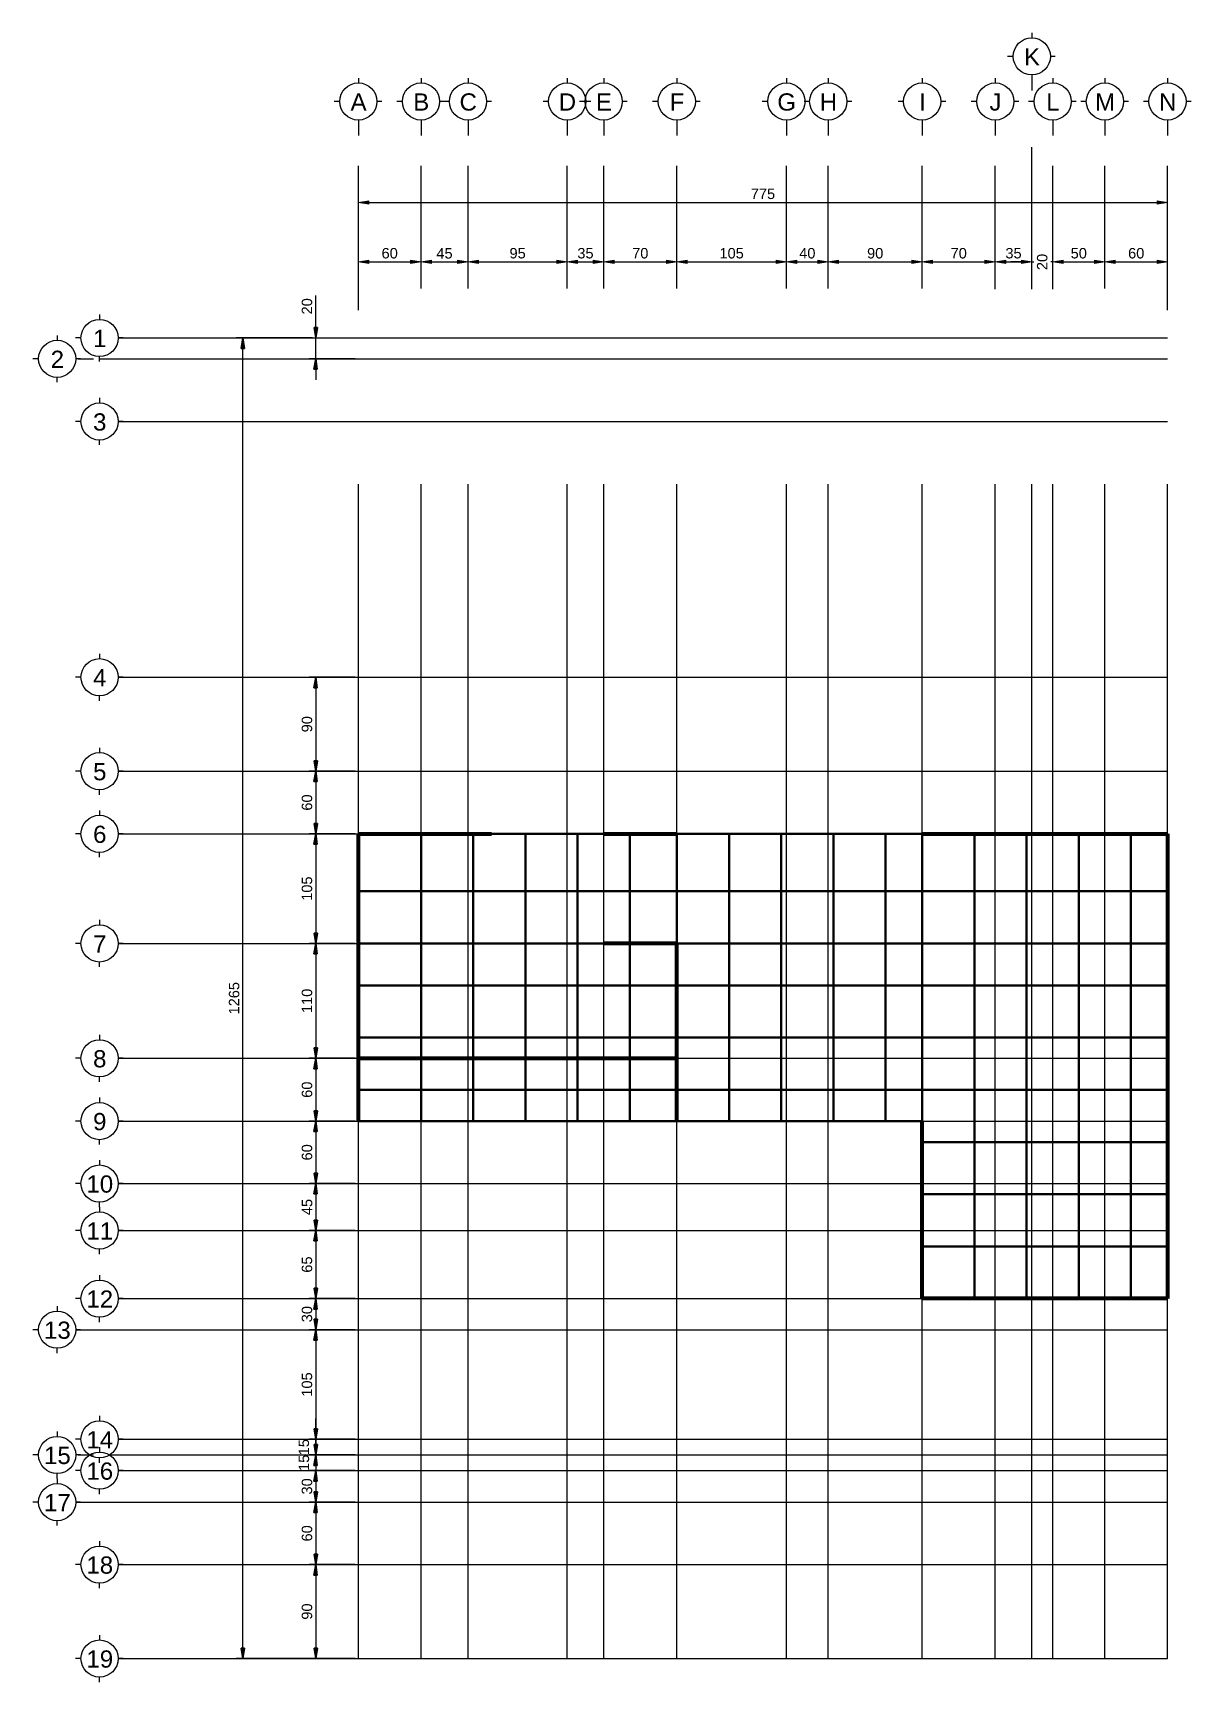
# Model space of a CAD drawing. Header units: inches. Extents: x -3.1 to 8, y -0.2 to 15.6.
import ezdxf
from ezdxf.enums import TextEntityAlignment as Align

# ---------------------------------------------------------------- set-up
doc = ezdxf.new("R2010")
doc.units = ezdxf.units.IN
doc.header["$MEASUREMENT"] = 0
doc.linetypes.add('CENTER2', pattern=[1.125, 0.75, -0.125, 0.125, -0.125])
for name, color, linetype, lineweight in [('.S-Cotas', 11, 'Continuous', 15), ('.S-Dimensiones', 11, 'Continuous', 15), ('.S-Ejes', 251, 'CENTER2', 5)]:
    doc.layers.add(name, color=color, linetype=linetype, lineweight=lineweight)
doc.layers.add('.S-Etabs_Losa', color=8, linetype='Continuous', plot=False)
doc.layers.add('.S-Etabs_Muros', color=150, linetype='Continuous', lineweight=60, plot=False)
doc.layers.add('.S-Etabs_Nervaduras', color=14, linetype='Continuous', lineweight=35, true_color=0xa80000, plot=False)
doc.layers.add('.S-Etabs_Vigas', color=191, linetype='Continuous', lineweight=35, true_color=0xb56dfd, plot=False)
doc.styles.add('General', font='arial.ttf')
doc.dimstyles.new('Generales', dxfattribs={"dimscale": 0, "dimtxt": 2, "dimasz": 2, "dimexe": 1.25, "dimexo": 0.625, "dimtad": 1, "dimdec": 0, "dimlfac": 100, "dimzin": 1, "dimdsep": 46, "dimtxsty": 'General', "dimblk": 'FLECHA', "dimcen": 2, "dimclrd": 11, "dimclre": 11, "dimclrt": 5, "dimadec": 0, "dimazin": 0, "dimtfac": 1, "dimtdec": 0, "dimtmove": 0, "dimatfit": 3, "dimfxl": 1, "dimlwd": 13, "dimlwe": 13, "dimarcsym": 0})

# ---------------------------------------------------------------- blocks, each defined once
blk = doc.blocks.new('*U4')
for p, q in [((0, 4.5), (0, 3.56)), ((-3.56, 0), (-4.63, 0)), ((4.5, 0), (3.56, 0)), ((0, -3.56), (0, -6.52))]:
    blk.add_line(p, q)
blk.add_circle((0, 0), 3.56)
at = {"color": 1, "style": 'General'}
blk.add_attdef('EJE', text='', height=3.3, dxfattribs=at).set_placement((0.04, -0.09), align=Align.MIDDLE_CENTER)
blk = doc.blocks.new('*U5')
for p, q in [((0, 4.5), (0, 3.56)), ((-3.56, 0), (-4.63, 0)), ((4.5, 0), (3.56, 0)), ((4.03, 0), (6.98, 0)), ((0, -4.5), (0, -3.56))]:
    blk.add_line(p, q)
blk.add_circle((0, 0), 3.56)
at = {"color": 1, "style": 'General'}
blk.add_attdef('EJE', text='', height=3.3, dxfattribs=at).set_placement((0.04, -0.09), align=Align.MIDDLE_CENTER)
blk = doc.blocks.new('FLECHA')
at = {"linetype": 'Continuous'}
blk.add_hatch(color=5, dxfattribs=at).paths.add_polyline_path([(0, 0), (-1, 0.1621), (-1, -0.1574)])
at = {"color": 5, "linetype": 'Continuous'}
blk.add_line((-1, 0.1621), (-1, -0.1574), dxfattribs=at)
blk.add_lwpolyline([(-1, 0.1621), (0, 0), (-1, -0.1574)], dxfattribs=at)
blk = doc.blocks.new('*D40')
at = {"layer": '.S-Dimensiones', "color": 11, "linetype": 'Continuous', "lineweight": 13, "transparency": 16777216}
for p, q in [((0, 13.129), (0, 13.441)), ((0.6, 13.129), (0.6, 13.441)), ((0.1, 13.378), (0.5, 13.378))]:
    blk.add_line(p, q, dxfattribs=at)
at = {"layer": 'Defpoints', "color": 0, "transparency": 16777216}
for p in [(0.6, 13.378), (0, 13.098), (0.6, 13.098)]:
    blk.add_point(p, dxfattribs=at)
at = {"layer": '.S-Dimensiones', "color": 11, "lineweight": 13, "transparency": 16777216, "xscale": 0.1, "yscale": 0.1, "zscale": 0.1, "rotation": 180}
blk.add_blockref('FLECHA', (0, 13.378), dxfattribs=at)
at = {"layer": '.S-Dimensiones', "color": 11, "lineweight": 13, "transparency": 16777216, "xscale": 0.1, "yscale": 0.1, "zscale": 0.1}
blk.add_blockref('FLECHA', (0.6, 13.378), dxfattribs=at)
at = {"layer": '.S-Dimensiones', "color": 5, "transparency": 16777216, "insert": (0.3, 13.461), "char_height": 0.1, "attachment_point": 5, "style": 'General'}
blk.add_mtext('60', dxfattribs=at)
blk = doc.blocks.new('*D41')
at = {"layer": '.S-Dimensiones', "color": 11, "linetype": 'Continuous', "lineweight": 13, "transparency": 16777216}
for p, q in [((0.6, 13.129), (0.6, 13.441)), ((1.05, 13.13), (1.05, 13.441)), ((0.7, 13.378), (0.95, 13.378))]:
    blk.add_line(p, q, dxfattribs=at)
at = {"layer": 'Defpoints', "color": 0, "transparency": 16777216}
for p in [(1.05, 13.378), (0.6, 13.098), (1.05, 13.099)]:
    blk.add_point(p, dxfattribs=at)
at = {"layer": '.S-Dimensiones', "color": 11, "lineweight": 13, "transparency": 16777216, "xscale": 0.1, "yscale": 0.1, "zscale": 0.1, "rotation": 180}
blk.add_blockref('FLECHA', (0.6, 13.378), dxfattribs=at)
at = {"layer": '.S-Dimensiones', "color": 11, "lineweight": 13, "transparency": 16777216, "xscale": 0.1, "yscale": 0.1, "zscale": 0.1}
blk.add_blockref('FLECHA', (1.05, 13.378), dxfattribs=at)
at = {"layer": '.S-Dimensiones', "color": 5, "transparency": 16777216, "insert": (0.825, 13.46), "char_height": 0.1, "attachment_point": 5, "style": 'General'}
blk.add_mtext('45', dxfattribs=at)
blk = doc.blocks.new('*D42')
at = {"layer": '.S-Dimensiones', "color": 11, "linetype": 'Continuous', "lineweight": 13, "transparency": 16777216}
for p, q in [((1.05, 13.13), (1.05, 13.441)), ((2, 13.133), (2, 13.441)), ((1.15, 13.378), (1.9, 13.378))]:
    blk.add_line(p, q, dxfattribs=at)
at = {"layer": 'Defpoints', "color": 0, "transparency": 16777216}
for p in [(2, 13.378), (1.05, 13.099), (2, 13.102)]:
    blk.add_point(p, dxfattribs=at)
at = {"layer": '.S-Dimensiones', "color": 11, "lineweight": 13, "transparency": 16777216, "xscale": 0.1, "yscale": 0.1, "zscale": 0.1, "rotation": 180}
blk.add_blockref('FLECHA', (1.05, 13.378), dxfattribs=at)
at = {"layer": '.S-Dimensiones', "color": 11, "lineweight": 13, "transparency": 16777216, "xscale": 0.1, "yscale": 0.1, "zscale": 0.1}
blk.add_blockref('FLECHA', (2, 13.378), dxfattribs=at)
at = {"layer": '.S-Dimensiones', "color": 5, "transparency": 16777216, "insert": (1.525, 13.461), "char_height": 0.1, "attachment_point": 5, "style": 'General'}
blk.add_mtext('95', dxfattribs=at)
blk = doc.blocks.new('*D43')
at = {"layer": '.S-Dimensiones', "color": 11, "linetype": 'Continuous', "lineweight": 13, "transparency": 16777216}
for p, q in [((2, 13.133), (2, 13.441)), ((2.35, 13.139), (2.35, 13.441)), ((2.1, 13.378), (2.25, 13.378))]:
    blk.add_line(p, q, dxfattribs=at)
at = {"layer": 'Defpoints', "color": 0, "transparency": 16777216}
for p in [(2.35, 13.378), (2, 13.102), (2.35, 13.108)]:
    blk.add_point(p, dxfattribs=at)
at = {"layer": '.S-Dimensiones', "color": 11, "lineweight": 13, "transparency": 16777216, "xscale": 0.1, "yscale": 0.1, "zscale": 0.1, "rotation": 180}
blk.add_blockref('FLECHA', (2, 13.378), dxfattribs=at)
at = {"layer": '.S-Dimensiones', "color": 11, "lineweight": 13, "transparency": 16777216, "xscale": 0.1, "yscale": 0.1, "zscale": 0.1}
blk.add_blockref('FLECHA', (2.35, 13.378), dxfattribs=at)
at = {"layer": '.S-Dimensiones', "color": 5, "transparency": 16777216, "insert": (2.175, 13.461), "char_height": 0.1, "attachment_point": 5, "style": 'General'}
blk.add_mtext('35', dxfattribs=at)
blk = doc.blocks.new('*D44')
at = {"layer": '.S-Dimensiones', "color": 11, "linetype": 'Continuous', "lineweight": 13, "transparency": 16777216}
for p, q in [((2.35, 13.139), (2.35, 13.441)), ((3.05, 13.148), (3.05, 13.441)), ((2.45, 13.378), (2.95, 13.378))]:
    blk.add_line(p, q, dxfattribs=at)
at = {"layer": 'Defpoints', "color": 0, "transparency": 16777216}
for p in [(3.05, 13.378), (3.05, 13.117), (2.35, 13.108)]:
    blk.add_point(p, dxfattribs=at)
at = {"layer": '.S-Dimensiones', "color": 11, "lineweight": 13, "transparency": 16777216, "xscale": 0.1, "yscale": 0.1, "zscale": 0.1, "rotation": 180}
blk.add_blockref('FLECHA', (2.35, 13.378), dxfattribs=at)
at = {"layer": '.S-Dimensiones', "color": 11, "lineweight": 13, "transparency": 16777216, "xscale": 0.1, "yscale": 0.1, "zscale": 0.1}
blk.add_blockref('FLECHA', (3.05, 13.378), dxfattribs=at)
at = {"layer": '.S-Dimensiones', "color": 5, "transparency": 16777216, "insert": (2.7, 13.461), "char_height": 0.1, "attachment_point": 5, "style": 'General'}
blk.add_mtext('70', dxfattribs=at)
blk = doc.blocks.new('*D45')
at = {"layer": '.S-Dimensiones', "color": 11, "linetype": 'Continuous', "lineweight": 13, "transparency": 16777216}
for p, q in [((3.05, 13.148), (3.05, 13.441)), ((4.1, 13.148), (4.1, 13.441)), ((3.15, 13.378), (4, 13.378))]:
    blk.add_line(p, q, dxfattribs=at)
at = {"layer": 'Defpoints', "color": 0, "transparency": 16777216}
for p in [(4.1, 13.378), (3.05, 13.117), (4.1, 13.117)]:
    blk.add_point(p, dxfattribs=at)
at = {"layer": '.S-Dimensiones', "color": 11, "lineweight": 13, "transparency": 16777216, "xscale": 0.1, "yscale": 0.1, "zscale": 0.1, "rotation": 180}
blk.add_blockref('FLECHA', (3.05, 13.378), dxfattribs=at)
at = {"layer": '.S-Dimensiones', "color": 11, "lineweight": 13, "transparency": 16777216, "xscale": 0.1, "yscale": 0.1, "zscale": 0.1}
blk.add_blockref('FLECHA', (4.1, 13.378), dxfattribs=at)
at = {"layer": '.S-Dimensiones', "color": 5, "transparency": 16777216, "insert": (3.575, 13.461), "char_height": 0.1, "attachment_point": 5, "style": 'General'}
blk.add_mtext('105', dxfattribs=at)
blk = doc.blocks.new('*D46')
at = {"layer": '.S-Dimensiones', "color": 11, "linetype": 'Continuous', "lineweight": 13, "transparency": 16777216}
for p, q in [((4.1, 13.148), (4.1, 13.441)), ((4.5, 13.154), (4.5, 13.441)), ((4.2, 13.378), (4.4, 13.378))]:
    blk.add_line(p, q, dxfattribs=at)
at = {"layer": 'Defpoints', "color": 0, "transparency": 16777216}
for p in [(4.5, 13.378), (4.1, 13.117), (4.5, 13.123)]:
    blk.add_point(p, dxfattribs=at)
at = {"layer": '.S-Dimensiones', "color": 11, "lineweight": 13, "transparency": 16777216, "xscale": 0.1, "yscale": 0.1, "zscale": 0.1, "rotation": 180}
blk.add_blockref('FLECHA', (4.1, 13.378), dxfattribs=at)
at = {"layer": '.S-Dimensiones', "color": 11, "lineweight": 13, "transparency": 16777216, "xscale": 0.1, "yscale": 0.1, "zscale": 0.1}
blk.add_blockref('FLECHA', (4.5, 13.378), dxfattribs=at)
at = {"layer": '.S-Dimensiones', "color": 5, "transparency": 16777216, "insert": (4.3, 13.461), "char_height": 0.1, "attachment_point": 5, "style": 'General'}
blk.add_mtext('40', dxfattribs=at)
blk = doc.blocks.new('*D47')
at = {"layer": '.S-Dimensiones', "color": 11, "linetype": 'Continuous', "lineweight": 13, "transparency": 16777216}
for p, q in [((4.5, 13.154), (4.5, 13.441)), ((5.4, 13.163), (5.4, 13.441)), ((4.6, 13.378), (5.3, 13.378))]:
    blk.add_line(p, q, dxfattribs=at)
at = {"layer": 'Defpoints', "color": 0, "transparency": 16777216}
for p in [(5.4, 13.378), (4.5, 13.123), (5.4, 13.132)]:
    blk.add_point(p, dxfattribs=at)
at = {"layer": '.S-Dimensiones', "color": 11, "lineweight": 13, "transparency": 16777216, "xscale": 0.1, "yscale": 0.1, "zscale": 0.1, "rotation": 180}
blk.add_blockref('FLECHA', (4.5, 13.378), dxfattribs=at)
at = {"layer": '.S-Dimensiones', "color": 11, "lineweight": 13, "transparency": 16777216, "xscale": 0.1, "yscale": 0.1, "zscale": 0.1}
blk.add_blockref('FLECHA', (5.4, 13.378), dxfattribs=at)
at = {"layer": '.S-Dimensiones', "color": 5, "transparency": 16777216, "insert": (4.95, 13.461), "char_height": 0.1, "attachment_point": 5, "style": 'General'}
blk.add_mtext('90', dxfattribs=at)
blk = doc.blocks.new('*D48')
at = {"layer": '.S-Dimensiones', "color": 11, "linetype": 'Continuous', "lineweight": 13, "transparency": 16777216}
for p, q in [((5.4, 13.163), (5.4, 13.441)), ((6.1, 13.117), (6.1, 13.441)), ((5.5, 13.378), (6, 13.378))]:
    blk.add_line(p, q, dxfattribs=at)
at = {"layer": 'Defpoints', "color": 0, "transparency": 16777216}
for p in [(6.1, 13.378), (5.4, 13.132), (6.1, 13.086)]:
    blk.add_point(p, dxfattribs=at)
at = {"layer": '.S-Dimensiones', "color": 11, "lineweight": 13, "transparency": 16777216, "xscale": 0.1, "yscale": 0.1, "zscale": 0.1, "rotation": 180}
blk.add_blockref('FLECHA', (5.4, 13.378), dxfattribs=at)
at = {"layer": '.S-Dimensiones', "color": 11, "lineweight": 13, "transparency": 16777216, "xscale": 0.1, "yscale": 0.1, "zscale": 0.1}
blk.add_blockref('FLECHA', (6.1, 13.378), dxfattribs=at)
at = {"layer": '.S-Dimensiones', "color": 5, "transparency": 16777216, "insert": (5.75, 13.461), "char_height": 0.1, "attachment_point": 5, "style": 'General'}
blk.add_mtext('70', dxfattribs=at)
blk = doc.blocks.new('*D49')
at = {"layer": '.S-Dimensiones', "color": 11, "linetype": 'Continuous', "lineweight": 13, "transparency": 16777216}
for p, q in [((6.1, 13.117), (6.1, 13.441)), ((6.45, 13.117), (6.45, 13.441)), ((6.2, 13.378), (6.35, 13.378))]:
    blk.add_line(p, q, dxfattribs=at)
at = {"layer": 'Defpoints', "color": 0, "transparency": 16777216}
for p in [(6.45, 13.378), (6.1, 13.086), (6.45, 13.086)]:
    blk.add_point(p, dxfattribs=at)
at = {"layer": '.S-Dimensiones', "color": 11, "lineweight": 13, "transparency": 16777216, "xscale": 0.1, "yscale": 0.1, "zscale": 0.1, "rotation": 180}
blk.add_blockref('FLECHA', (6.1, 13.378), dxfattribs=at)
at = {"layer": '.S-Dimensiones', "color": 11, "lineweight": 13, "transparency": 16777216, "xscale": 0.1, "yscale": 0.1, "zscale": 0.1}
blk.add_blockref('FLECHA', (6.45, 13.378), dxfattribs=at)
at = {"layer": '.S-Dimensiones', "color": 5, "transparency": 16777216, "insert": (6.275, 13.461), "char_height": 0.1, "attachment_point": 5, "style": 'General'}
blk.add_mtext('35', dxfattribs=at)
blk = doc.blocks.new('*D50')
at = {"layer": '.S-Dimensiones', "color": 11, "linetype": 'Continuous', "lineweight": 13, "transparency": 16777216}
for p, q in [((6.45, 13.117), (6.45, 13.441)), ((6.65, 13.117), (6.65, 13.441)), ((6.35, 13.378), (6.25, 13.378)), ((6.45, 13.378), (6.468, 13.378)), ((6.65, 13.378), (6.632, 13.378)), ((6.75, 13.378), (6.85, 13.378))]:
    blk.add_line(p, q, dxfattribs=at)
at = {"layer": 'Defpoints', "color": 0, "transparency": 16777216}
for p in [(6.65, 13.378), (6.45, 13.086), (6.65, 13.086)]:
    blk.add_point(p, dxfattribs=at)
at = {"layer": '.S-Dimensiones', "color": 11, "lineweight": 13, "transparency": 16777216, "xscale": 0.1, "yscale": 0.1, "zscale": 0.1}
blk.add_blockref('FLECHA', (6.45, 13.378), dxfattribs=at)
at = {"layer": '.S-Dimensiones', "color": 11, "lineweight": 13, "transparency": 16777216, "xscale": 0.1, "yscale": 0.1, "zscale": 0.1, "rotation": 180}
blk.add_blockref('FLECHA', (6.65, 13.378), dxfattribs=at)
at = {"layer": '.S-Dimensiones', "color": 5, "transparency": 16777216, "insert": (6.55, 13.378), "char_height": 0.1, "attachment_point": 5, "rotation": 90, "style": 'General'}
blk.add_mtext('20', dxfattribs=at)
blk = doc.blocks.new('*D51')
at = {"layer": '.S-Dimensiones', "color": 11, "linetype": 'Continuous', "lineweight": 13, "transparency": 16777216}
for p, q in [((6.65, 13.117), (6.65, 13.441)), ((7.15, 13.163), (7.15, 13.441)), ((6.75, 13.378), (7.05, 13.378))]:
    blk.add_line(p, q, dxfattribs=at)
at = {"layer": 'Defpoints', "color": 0, "transparency": 16777216}
for p in [(7.15, 13.378), (7.15, 13.132), (6.65, 13.086)]:
    blk.add_point(p, dxfattribs=at)
at = {"layer": '.S-Dimensiones', "color": 11, "lineweight": 13, "transparency": 16777216, "xscale": 0.1, "yscale": 0.1, "zscale": 0.1, "rotation": 180}
blk.add_blockref('FLECHA', (6.65, 13.378), dxfattribs=at)
at = {"layer": '.S-Dimensiones', "color": 11, "lineweight": 13, "transparency": 16777216, "xscale": 0.1, "yscale": 0.1, "zscale": 0.1}
blk.add_blockref('FLECHA', (7.15, 13.378), dxfattribs=at)
at = {"layer": '.S-Dimensiones', "color": 5, "transparency": 16777216, "insert": (6.9, 13.461), "char_height": 0.1, "attachment_point": 5, "style": 'General'}
blk.add_mtext('50', dxfattribs=at)
blk = doc.blocks.new('*D52')
at = {"layer": '.S-Dimensiones', "color": 11, "linetype": 'Continuous', "lineweight": 13, "transparency": 16777216}
for p, q in [((7.15, 13.163), (7.15, 13.441)), ((7.75, 13.145), (7.75, 13.441)), ((7.25, 13.378), (7.65, 13.378))]:
    blk.add_line(p, q, dxfattribs=at)
at = {"layer": 'Defpoints', "color": 0, "transparency": 16777216}
for p in [(7.75, 13.378), (7.15, 13.132), (7.75, 13.114)]:
    blk.add_point(p, dxfattribs=at)
at = {"layer": '.S-Dimensiones', "color": 11, "lineweight": 13, "transparency": 16777216, "xscale": 0.1, "yscale": 0.1, "zscale": 0.1, "rotation": 180}
blk.add_blockref('FLECHA', (7.15, 13.378), dxfattribs=at)
at = {"layer": '.S-Dimensiones', "color": 11, "lineweight": 13, "transparency": 16777216, "xscale": 0.1, "yscale": 0.1, "zscale": 0.1}
blk.add_blockref('FLECHA', (7.75, 13.378), dxfattribs=at)
at = {"layer": '.S-Dimensiones', "color": 5, "transparency": 16777216, "insert": (7.45, 13.461), "char_height": 0.1, "attachment_point": 5, "style": 'General'}
blk.add_mtext('60', dxfattribs=at)
blk = doc.blocks.new('*D53')
at = {"layer": '.S-Dimensiones', "color": 11, "linetype": 'Continuous', "lineweight": 13, "transparency": 16777216}
for p, q in [((0, 12.917), (0, 14.01)), ((0.1, 13.948), (7.65, 13.948)), ((7.75, 12.917), (7.75, 14.01))]:
    blk.add_line(p, q, dxfattribs=at)
at = {"layer": 'Defpoints', "color": 0, "transparency": 16777216}
for p in [(7.75, 13.948), (0, 12.886), (7.75, 12.886)]:
    blk.add_point(p, dxfattribs=at)
at = {"layer": '.S-Dimensiones', "color": 11, "lineweight": 13, "transparency": 16777216, "xscale": 0.1, "yscale": 0.1, "zscale": 0.1, "rotation": 180}
blk.add_blockref('FLECHA', (0, 13.948), dxfattribs=at)
at = {"layer": '.S-Dimensiones', "color": 11, "lineweight": 13, "transparency": 16777216, "xscale": 0.1, "yscale": 0.1, "zscale": 0.1}
blk.add_blockref('FLECHA', (7.75, 13.948), dxfattribs=at)
at = {"layer": '.S-Dimensiones', "color": 5, "transparency": 16777216, "insert": (3.875, 14.03), "char_height": 0.1, "attachment_point": 5, "style": 'General'}
blk.add_mtext('775', dxfattribs=at)
blk = doc.blocks.new('*D56')
at = {"layer": '.S-Dimensiones', "color": 11, "linetype": 'Continuous', "lineweight": 13, "transparency": 16777216}
for p, q in [((-0.031, 9.4), (-0.472, 9.4)), ((-0.409, 9.3), (-0.409, 8.6)), ((-0.031, 8.5), (-0.472, 8.5))]:
    blk.add_line(p, q, dxfattribs=at)
at = {"layer": 'Defpoints', "color": 0, "transparency": 16777216}
for p in [(0, 9.4), (-0.409, 8.5), (0, 8.5)]:
    blk.add_point(p, dxfattribs=at)
at = {"layer": '.S-Dimensiones', "color": 11, "lineweight": 13, "transparency": 16777216, "xscale": 0.1, "yscale": 0.1, "zscale": 0.1}
for p, rotation in [((-0.409, 9.4), 90), ((-0.409, 8.5), 270)]:
    blk.add_blockref('FLECHA', p, dxfattribs=dict(at, rotation=rotation))
at = {"layer": '.S-Dimensiones', "color": 5, "transparency": 16777216, "insert": (-0.492, 8.95), "char_height": 0.1, "attachment_point": 5, "rotation": 90, "style": 'General'}
blk.add_mtext('90', dxfattribs=at)
blk = doc.blocks.new('*D57')
at = {"layer": '.S-Dimensiones', "color": 11, "linetype": 'Continuous', "lineweight": 13, "transparency": 16777216}
for p, q in [((-0.031, 8.5), (-0.472, 8.5)), ((-0.409, 8.4), (-0.409, 8)), ((-0.031, 7.9), (-0.472, 7.9))]:
    blk.add_line(p, q, dxfattribs=at)
at = {"layer": 'Defpoints', "color": 0, "transparency": 16777216}
for p in [(0, 8.5), (-0.409, 7.9), (0, 7.9)]:
    blk.add_point(p, dxfattribs=at)
at = {"layer": '.S-Dimensiones', "color": 11, "lineweight": 13, "transparency": 16777216, "xscale": 0.1, "yscale": 0.1, "zscale": 0.1}
for p, rotation in [((-0.409, 8.5), 90), ((-0.409, 7.9), 270)]:
    blk.add_blockref('FLECHA', p, dxfattribs=dict(at, rotation=rotation))
at = {"layer": '.S-Dimensiones', "color": 5, "transparency": 16777216, "insert": (-0.492, 8.2), "char_height": 0.1, "attachment_point": 5, "rotation": 90, "style": 'General'}
blk.add_mtext('60', dxfattribs=at)
blk = doc.blocks.new('*D58')
at = {"layer": '.S-Dimensiones', "color": 11, "linetype": 'Continuous', "lineweight": 13, "transparency": 16777216}
for p, q in [((-0.031, 7.9), (-0.472, 7.9)), ((-0.409, 7.8), (-0.409, 6.95)), ((-0.031, 6.85), (-0.472, 6.85))]:
    blk.add_line(p, q, dxfattribs=at)
at = {"layer": 'Defpoints', "color": 0, "transparency": 16777216}
for p in [(0, 7.9), (-0.409, 6.85), (0, 6.85)]:
    blk.add_point(p, dxfattribs=at)
at = {"layer": '.S-Dimensiones', "color": 11, "lineweight": 13, "transparency": 16777216, "xscale": 0.1, "yscale": 0.1, "zscale": 0.1}
for p, rotation in [((-0.409, 7.9), 90), ((-0.409, 6.85), 270)]:
    blk.add_blockref('FLECHA', p, dxfattribs=dict(at, rotation=rotation))
at = {"layer": '.S-Dimensiones', "color": 5, "transparency": 16777216, "insert": (-0.492, 7.375), "char_height": 0.1, "attachment_point": 5, "rotation": 90, "style": 'General'}
blk.add_mtext('105', dxfattribs=at)
blk = doc.blocks.new('*D59')
at = {"layer": '.S-Dimensiones', "color": 11, "linetype": 'Continuous', "lineweight": 13, "transparency": 16777216}
for p, q in [((-0.031, 6.85), (-0.472, 6.85)), ((-0.409, 6.75), (-0.409, 5.85)), ((-0.031, 5.75), (-0.472, 5.75))]:
    blk.add_line(p, q, dxfattribs=at)
at = {"layer": 'Defpoints', "color": 0, "transparency": 16777216}
for p in [(0, 6.85), (-0.409, 5.75), (0, 5.75)]:
    blk.add_point(p, dxfattribs=at)
at = {"layer": '.S-Dimensiones', "color": 11, "lineweight": 13, "transparency": 16777216, "xscale": 0.1, "yscale": 0.1, "zscale": 0.1}
for p, rotation in [((-0.409, 6.85), 90), ((-0.409, 5.75), 270)]:
    blk.add_blockref('FLECHA', p, dxfattribs=dict(at, rotation=rotation))
at = {"layer": '.S-Dimensiones', "color": 5, "transparency": 16777216, "insert": (-0.492, 6.3), "char_height": 0.1, "attachment_point": 5, "rotation": 90, "style": 'General'}
blk.add_mtext('110', dxfattribs=at)
blk = doc.blocks.new('*D60')
at = {"layer": '.S-Dimensiones', "color": 11, "linetype": 'Continuous', "lineweight": 13, "transparency": 16777216}
for p, q in [((-0.031, 5.75), (-0.472, 5.75)), ((-0.409, 5.65), (-0.409, 5.248)), ((-0.031, 5.148), (-0.472, 5.148))]:
    blk.add_line(p, q, dxfattribs=at)
at = {"layer": 'Defpoints', "color": 0, "transparency": 16777216}
for p in [(0, 5.75), (-0.409, 5.148), (0, 5.148)]:
    blk.add_point(p, dxfattribs=at)
at = {"layer": '.S-Dimensiones', "color": 11, "lineweight": 13, "transparency": 16777216, "xscale": 0.1, "yscale": 0.1, "zscale": 0.1}
for p, rotation in [((-0.409, 5.75), 90), ((-0.409, 5.148), 270)]:
    blk.add_blockref('FLECHA', p, dxfattribs=dict(at, rotation=rotation))
at = {"layer": '.S-Dimensiones', "color": 5, "transparency": 16777216, "insert": (-0.492, 5.449), "char_height": 0.1, "attachment_point": 5, "rotation": 90, "style": 'General'}
blk.add_mtext('60', dxfattribs=at)
blk = doc.blocks.new('*D61')
at = {"layer": '.S-Dimensiones', "color": 11, "linetype": 'Continuous', "lineweight": 13, "transparency": 16777216}
for p, q in [((-0.031, 5.148), (-0.472, 5.148)), ((-0.409, 5.048), (-0.409, 4.65)), ((-0.031, 4.55), (-0.472, 4.55))]:
    blk.add_line(p, q, dxfattribs=at)
at = {"layer": 'Defpoints', "color": 0, "transparency": 16777216}
for p in [(0, 5.148), (-0.409, 4.55), (0, 4.55)]:
    blk.add_point(p, dxfattribs=at)
at = {"layer": '.S-Dimensiones', "color": 11, "lineweight": 13, "transparency": 16777216, "xscale": 0.1, "yscale": 0.1, "zscale": 0.1}
for p, rotation in [((-0.409, 5.148), 90), ((-0.409, 4.55), 270)]:
    blk.add_blockref('FLECHA', p, dxfattribs=dict(at, rotation=rotation))
at = {"layer": '.S-Dimensiones', "color": 5, "transparency": 16777216, "insert": (-0.492, 4.849), "char_height": 0.1, "attachment_point": 5, "rotation": 90, "style": 'General'}
blk.add_mtext('60', dxfattribs=at)
blk = doc.blocks.new('*D62')
at = {"layer": '.S-Dimensiones', "color": 11, "linetype": 'Continuous', "lineweight": 13, "transparency": 16777216}
for p, q in [((-0.031, 4.55), (-0.472, 4.55)), ((-0.409, 4.45), (-0.409, 4.2)), ((-0.031, 4.1), (-0.472, 4.1))]:
    blk.add_line(p, q, dxfattribs=at)
at = {"layer": 'Defpoints', "color": 0, "transparency": 16777216}
for p in [(0, 4.55), (-0.409, 4.1), (0, 4.1)]:
    blk.add_point(p, dxfattribs=at)
at = {"layer": '.S-Dimensiones', "color": 11, "lineweight": 13, "transparency": 16777216, "xscale": 0.1, "yscale": 0.1, "zscale": 0.1}
for p, rotation in [((-0.409, 4.55), 90), ((-0.409, 4.1), 270)]:
    blk.add_blockref('FLECHA', p, dxfattribs=dict(at, rotation=rotation))
at = {"layer": '.S-Dimensiones', "color": 5, "transparency": 16777216, "insert": (-0.491, 4.325), "char_height": 0.1, "attachment_point": 5, "rotation": 90, "style": 'General'}
blk.add_mtext('45', dxfattribs=at)
blk = doc.blocks.new('*D63')
at = {"layer": '.S-Dimensiones', "color": 11, "linetype": 'Continuous', "lineweight": 13, "transparency": 16777216}
for p, q in [((-0.031, 4.1), (-0.472, 4.1)), ((-0.409, 4), (-0.409, 3.548)), ((-0.031, 3.448), (-0.472, 3.448))]:
    blk.add_line(p, q, dxfattribs=at)
at = {"layer": 'Defpoints', "color": 0, "transparency": 16777216}
for p in [(0, 4.1), (-0.409, 3.448), (0, 3.448)]:
    blk.add_point(p, dxfattribs=at)
at = {"layer": '.S-Dimensiones', "color": 11, "lineweight": 13, "transparency": 16777216, "xscale": 0.1, "yscale": 0.1, "zscale": 0.1}
for p, rotation in [((-0.409, 4.1), 90), ((-0.409, 3.448), 270)]:
    blk.add_blockref('FLECHA', p, dxfattribs=dict(at, rotation=rotation))
at = {"layer": '.S-Dimensiones', "color": 5, "transparency": 16777216, "insert": (-0.492, 3.774), "char_height": 0.1, "attachment_point": 5, "rotation": 90, "style": 'General'}
blk.add_mtext('65', dxfattribs=at)
blk = doc.blocks.new('*D64')
at = {"layer": '.S-Dimensiones', "color": 11, "linetype": 'Continuous', "lineweight": 13, "transparency": 16777216}
for p, q in [((-0.031, 3.448), (-0.472, 3.448)), ((-0.409, 3.348), (-0.409, 3.25)), ((-0.031, 3.15), (-0.472, 3.15))]:
    blk.add_line(p, q, dxfattribs=at)
at = {"layer": 'Defpoints', "color": 0, "transparency": 16777216}
for p in [(0, 3.448), (-0.409, 3.15), (0, 3.15)]:
    blk.add_point(p, dxfattribs=at)
at = {"layer": '.S-Dimensiones', "color": 11, "lineweight": 13, "transparency": 16777216, "xscale": 0.1, "yscale": 0.1, "zscale": 0.1}
for p, rotation in [((-0.409, 3.448), 90), ((-0.409, 3.15), 270)]:
    blk.add_blockref('FLECHA', p, dxfattribs=dict(at, rotation=rotation))
at = {"layer": '.S-Dimensiones', "color": 5, "transparency": 16777216, "insert": (-0.492, 3.299), "char_height": 0.1, "attachment_point": 5, "rotation": 90, "style": 'General'}
blk.add_mtext('30', dxfattribs=at)
blk = doc.blocks.new('*D65')
at = {"layer": '.S-Dimensiones', "color": 11, "linetype": 'Continuous', "lineweight": 13, "transparency": 16777216}
for p, q in [((-0.031, 3.15), (-0.472, 3.15)), ((-0.409, 3.05), (-0.409, 2.2)), ((-0.031, 2.1), (-0.472, 2.1))]:
    blk.add_line(p, q, dxfattribs=at)
at = {"layer": 'Defpoints', "color": 0, "transparency": 16777216}
for p in [(0, 3.15), (-0.409, 2.1), (0, 2.1)]:
    blk.add_point(p, dxfattribs=at)
at = {"layer": '.S-Dimensiones', "color": 11, "lineweight": 13, "transparency": 16777216, "xscale": 0.1, "yscale": 0.1, "zscale": 0.1}
for p, rotation in [((-0.409, 3.15), 90), ((-0.409, 2.1), 270)]:
    blk.add_blockref('FLECHA', p, dxfattribs=dict(at, rotation=rotation))
at = {"layer": '.S-Dimensiones', "color": 5, "transparency": 16777216, "insert": (-0.492, 2.625), "char_height": 0.1, "attachment_point": 5, "rotation": 90, "style": 'General'}
blk.add_mtext('105', dxfattribs=at)
blk = doc.blocks.new('*D66')
at = {"layer": '.S-Dimensiones', "color": 11, "linetype": 'Continuous', "lineweight": 13, "transparency": 16777216}
for p, q in [((-0.409, 2.2), (-0.409, 2.3)), ((-0.031, 2.1), (-0.472, 2.1)), ((-0.409, 2.1), (-0.409, 1.95)), ((-0.409, 2.1), (-0.409, 1.95)), ((-0.031, 1.95), (-0.472, 1.95)), ((-0.409, 1.85), (-0.409, 1.75))]:
    blk.add_line(p, q, dxfattribs=at)
at = {"layer": 'Defpoints', "color": 0, "transparency": 16777216}
for p in [(0, 2.1), (-0.409, 1.95), (0, 1.95)]:
    blk.add_point(p, dxfattribs=at)
at = {"layer": '.S-Dimensiones', "color": 11, "lineweight": 13, "transparency": 16777216, "xscale": 0.1, "yscale": 0.1, "zscale": 0.1}
for p, rotation in [((-0.409, 2.1), 270), ((-0.409, 1.95), 90)]:
    blk.add_blockref('FLECHA', p, dxfattribs=dict(at, rotation=rotation))
at = {"layer": '.S-Dimensiones', "color": 5, "transparency": 16777216, "insert": (-0.522, 2.025), "char_height": 0.1, "attachment_point": 5, "rotation": 90, "style": 'General'}
blk.add_mtext('15', dxfattribs=at)
blk = doc.blocks.new('*D67')
at = {"layer": '.S-Dimensiones', "color": 11, "linetype": 'Continuous', "lineweight": 13, "transparency": 16777216}
for p, q in [((-0.409, 2.05), (-0.409, 2.15)), ((-0.031, 1.95), (-0.472, 1.95)), ((-0.409, 1.95), (-0.409, 1.8)), ((-0.409, 1.95), (-0.409, 1.8)), ((-0.031, 1.8), (-0.472, 1.8)), ((-0.409, 1.7), (-0.409, 1.6))]:
    blk.add_line(p, q, dxfattribs=at)
at = {"layer": 'Defpoints', "color": 0, "transparency": 16777216}
for p in [(0, 1.95), (-0.409, 1.8), (0, 1.8)]:
    blk.add_point(p, dxfattribs=at)
at = {"layer": '.S-Dimensiones', "color": 11, "lineweight": 13, "transparency": 16777216, "xscale": 0.1, "yscale": 0.1, "zscale": 0.1}
for p, rotation in [((-0.409, 1.95), 270), ((-0.409, 1.8), 90)]:
    blk.add_blockref('FLECHA', p, dxfattribs=dict(at, rotation=rotation))
at = {"layer": '.S-Dimensiones', "color": 5, "transparency": 16777216, "insert": (-0.521, 1.875), "char_height": 0.1, "attachment_point": 5, "rotation": 90, "style": 'General'}
blk.add_mtext('15', dxfattribs=at)
blk = doc.blocks.new('*D68')
at = {"layer": '.S-Dimensiones', "color": 11, "linetype": 'Continuous', "lineweight": 13, "transparency": 16777216}
for p, q in [((-0.031, 1.8), (-0.472, 1.8)), ((-0.409, 1.7), (-0.409, 1.598)), ((-0.031, 1.498), (-0.472, 1.498))]:
    blk.add_line(p, q, dxfattribs=at)
at = {"layer": 'Defpoints', "color": 0, "transparency": 16777216}
for p in [(0, 1.8), (-0.409, 1.498), (0, 1.498)]:
    blk.add_point(p, dxfattribs=at)
at = {"layer": '.S-Dimensiones', "color": 11, "lineweight": 13, "transparency": 16777216, "xscale": 0.1, "yscale": 0.1, "zscale": 0.1}
for p, rotation in [((-0.409, 1.8), 90), ((-0.409, 1.498), 270)]:
    blk.add_blockref('FLECHA', p, dxfattribs=dict(at, rotation=rotation))
at = {"layer": '.S-Dimensiones', "color": 5, "transparency": 16777216, "insert": (-0.492, 1.649), "char_height": 0.1, "attachment_point": 5, "rotation": 90, "style": 'General'}
blk.add_mtext('30', dxfattribs=at)
blk = doc.blocks.new('*D69')
at = {"layer": '.S-Dimensiones', "color": 11, "linetype": 'Continuous', "lineweight": 13, "transparency": 16777216}
for p, q in [((-0.031, 1.498), (-0.472, 1.498)), ((-0.409, 1.398), (-0.409, 1)), ((-0.031, 0.9), (-0.472, 0.9))]:
    blk.add_line(p, q, dxfattribs=at)
at = {"layer": 'Defpoints', "color": 0, "transparency": 16777216}
for p in [(0, 1.498), (-0.409, 0.9), (0, 0.9)]:
    blk.add_point(p, dxfattribs=at)
at = {"layer": '.S-Dimensiones', "color": 11, "lineweight": 13, "transparency": 16777216, "xscale": 0.1, "yscale": 0.1, "zscale": 0.1}
for p, rotation in [((-0.409, 1.498), 90), ((-0.409, 0.9), 270)]:
    blk.add_blockref('FLECHA', p, dxfattribs=dict(at, rotation=rotation))
at = {"layer": '.S-Dimensiones', "color": 5, "transparency": 16777216, "insert": (-0.492, 1.199), "char_height": 0.1, "attachment_point": 5, "rotation": 90, "style": 'General'}
blk.add_mtext('60', dxfattribs=at)
blk = doc.blocks.new('*D70')
at = {"layer": '.S-Dimensiones', "color": 11, "linetype": 'Continuous', "lineweight": 13, "transparency": 16777216}
for p, q in [((-0.031, 0.9), (-0.472, 0.9)), ((-0.409, 0.8), (-0.409, 0.1)), ((-0.031, 0), (-0.472, 0))]:
    blk.add_line(p, q, dxfattribs=at)
at = {"layer": 'Defpoints', "color": 0, "transparency": 16777216}
for p in [(0, 0.9), (0, 0), (-0.409, 0)]:
    blk.add_point(p, dxfattribs=at)
at = {"layer": '.S-Dimensiones', "color": 11, "lineweight": 13, "transparency": 16777216, "xscale": 0.1, "yscale": 0.1, "zscale": 0.1}
for p, rotation in [((-0.409, 0.9), 90), ((-0.409, 0), 270)]:
    blk.add_blockref('FLECHA', p, dxfattribs=dict(at, rotation=rotation))
at = {"layer": '.S-Dimensiones', "color": 5, "transparency": 16777216, "insert": (-0.492, 0.45), "char_height": 0.1, "attachment_point": 5, "rotation": 90, "style": 'General'}
blk.add_mtext('90', dxfattribs=at)
blk = doc.blocks.new('*D71')
at = {"layer": '.S-Dimensiones', "color": 11, "linetype": 'Continuous', "lineweight": 13, "transparency": 16777216}
for p, q in [((-0.441, 12.65), (-1.17, 12.65)), ((-1.108, 0.1), (-1.108, 12.55)), ((-0.441, 0), (-1.17, 0))]:
    blk.add_line(p, q, dxfattribs=at)
at = {"layer": 'Defpoints', "color": 0, "transparency": 16777216}
for p in [(-1.108, 12.65), (-0.409, 12.65), (-0.409, 0)]:
    blk.add_point(p, dxfattribs=at)
at = {"layer": '.S-Dimensiones', "color": 11, "lineweight": 13, "transparency": 16777216, "xscale": 0.1, "yscale": 0.1, "zscale": 0.1}
for p, rotation in [((-1.108, 12.65), 90), ((-1.108, 0), 270)]:
    blk.add_blockref('FLECHA', p, dxfattribs=dict(at, rotation=rotation))
at = {"layer": '.S-Dimensiones', "color": 5, "transparency": 16777216, "insert": (-1.19, 6.325), "char_height": 0.1, "attachment_point": 5, "rotation": 90, "style": 'General'}
blk.add_mtext('1265', dxfattribs=at)
blk = doc.blocks.new('*D72')
at = {"layer": '.S-Dimensiones', "color": 11, "linetype": 'Continuous', "lineweight": 13, "transparency": 16777216}
for p, q in [((-0.409, 12.75), (-0.409, 13.057)), ((-2.27, 12.65), (-0.347, 12.65)), ((-0.409, 12.45), (-0.409, 12.65)), ((-0.031, 12.45), (-0.472, 12.45)), ((-0.409, 12.35), (-0.409, 12.25))]:
    blk.add_line(p, q, dxfattribs=at)
at = {"layer": 'Defpoints', "color": 0, "transparency": 16777216}
for p in [(-2.301, 12.65), (-0.409, 12.65), (0, 12.45)]:
    blk.add_point(p, dxfattribs=at)
at = {"layer": '.S-Dimensiones', "color": 11, "lineweight": 13, "transparency": 16777216, "xscale": 0.1, "yscale": 0.1, "zscale": 0.1}
for p, rotation in [((-0.409, 12.65), 270), ((-0.409, 12.45), 90)]:
    blk.add_blockref('FLECHA', p, dxfattribs=dict(at, rotation=rotation))
at = {"layer": '.S-Dimensiones', "color": 5, "transparency": 16777216, "insert": (-0.492, 12.953), "char_height": 0.1, "attachment_point": 5, "rotation": 90, "style": 'General'}
blk.add_mtext('20', dxfattribs=at)

msp = doc.modelspace()

# ---------------------------------------------------------------- linework, layer by layer
at = {"layer": '.S-Ejes', "ltscale": 15}
for p, q in [((6.45, 0), (6.45, 14.478)), ((0, 0), (0, 14.3)), ((0.6, 0), (0.6, 14.3)), ((1.05, 0), (1.05, 14.3)), ((2, 0), (2, 14.3)), ((2.35, 0), (2.35, 14.3)), ((3.05, 0), (3.05, 14.3)), ((4.1, 0), (4.1, 14.3)), ((4.5, 0), (4.5, 14.3)), ((5.4, 0), (5.4, 14.3)), ((6.1, 0), (6.1, 14.3)), ((6.65, 0), (6.65, 14.3)), ((7.15, 0), (7.15, 14.3)), ((7.75, 0), (7.75, 14.3)), ((-2.301, 12.65), (7.75, 12.65)), ((-2.479, 12.45), (7.75, 12.45)), ((-2.301, 11.85), (7.75, 11.85)), ((-2.301, 9.4), (7.75, 9.4)), ((-2.301, 8.5), (7.75, 8.5)), ((-2.301, 7.9), (7.75, 7.9)), ((-2.301, 6.85), (7.75, 6.85)), ((-2.301, 5.75), (7.75, 5.75)), ((-2.301, 5.148), (7.75, 5.148)), ((-2.301, 4.55), (7.75, 4.55)), ((-2.301, 4.1), (7.75, 4.1)), ((-2.301, 3.448), (7.75, 3.448)), ((-2.707, 3.15), (7.75, 3.15)), ((-2.301, 2.1), (7.75, 2.1)), ((-2.383, 1.95), (7.75, 1.95)), ((-2.301, 1.8), (7.75, 1.8)), ((-2.707, 1.498), (7.75, 1.498)), ((-2.301, 0.9), (7.75, 0.9)), ((-2.301, 0), (7.75, 0))]:
    msp.add_line(p, q, dxfattribs=at)
at = {"layer": '.S-Etabs_Losa'}
for points in [[(0, 6.85), (3.05, 6.85), (3.05, 7.9), (0, 7.9)], [(3.05, 5.148), (5.4, 5.148), (5.4, 7.9), (3.05, 7.9)], [(5.4, 3.448), (7.75, 3.448), (7.75, 7.9), (5.4, 7.9)], [(0, 5.75), (3.05, 5.75), (3.05, 6.85), (0, 6.85)], [(0, 5.148), (3.05, 5.148), (3.05, 5.75), (0, 5.75)]]:
    msp.add_3dface(points, dxfattribs=at)
at = {"layer": '.S-Etabs_Muros'}
for p, q in [((0, 5.148), (0, 7.9)), ((0, 7.9), (1.275, 7.9)), ((2.35, 7.9), (3.05, 7.9)), ((5.4, 7.9), (7.75, 7.9)), ((7.75, 7.9), (7.75, 3.448)), ((3.05, 6.85), (2.35, 6.85)), ((3.05, 5.148), (3.05, 6.85)), ((0, 5.75), (3.05, 5.75)), ((5.4, 3.448), (5.4, 5.148)), ((7.75, 3.448), (5.4, 3.448))]:
    msp.add_line(p, q, dxfattribs=at)
at = {"layer": '.S-Etabs_Nervaduras'}
for p, q in [((0.6, 5.75), (0.6, 7.9)), ((1.1, 5.75), (1.1, 7.9)), ((1.6, 5.75), (1.6, 7.9)), ((2.1, 5.75), (2.1, 7.9)), ((2.6, 5.75), (2.6, 7.9)), ((3.05, 5.75), (3.05, 7.9)), ((3.55, 5.148), (3.55, 7.9)), ((4.05, 5.148), (4.05, 7.9)), ((4.55, 5.148), (4.55, 7.9)), ((5.05, 5.148), (5.05, 7.9)), ((5.4, 5.148), (5.4, 7.9)), ((5.9, 3.448), (5.9, 7.9)), ((6.4, 3.448), (6.4, 7.9)), ((6.9, 3.448), (6.9, 7.9)), ((7.4, 3.448), (7.4, 7.9)), ((7.75, 7.35), (0, 7.35)), ((2.35, 6.85), (0, 6.85)), ((7.75, 6.85), (3.05, 6.85)), ((3.05, 6.448), (0, 6.448)), ((7.75, 6.448), (3.05, 6.448)), ((3.05, 5.948), (0, 5.948)), ((7.75, 5.948), (3.05, 5.948)), ((0.6, 5.75), (0.6, 5.148)), ((1.1, 5.75), (1.1, 5.148)), ((1.6, 5.75), (1.6, 5.148)), ((2.1, 5.75), (2.1, 5.148)), ((2.6, 5.75), (2.6, 5.148)), ((3.05, 5.448), (0, 5.448)), ((7.75, 5.448), (3.05, 5.448)), ((7.75, 4.948), (5.4, 4.948)), ((7.75, 4.448), (5.4, 4.448)), ((7.75, 3.948), (5.4, 3.948))]:
    msp.add_line(p, q, dxfattribs=at)
at = {"layer": '.S-Etabs_Vigas'}
for p, q in [((2.35, 7.9), (1.275, 7.9)), ((5.4, 7.9), (3.05, 7.9)), ((0, 5.148), (3.05, 5.148)), ((3.05, 5.148), (5.4, 5.148))]:
    msp.add_line(p, q, dxfattribs=at)

# ---------------------------------------------------------------- block references
at = {"layer": '.S-Cotas', "xscale": 0.05, "yscale": 0.05, "zscale": 0.05}
for name, p, values in [('*U4', (6.45, 15.347), {'EJE': 'K'}), ('*U4', (0, 14.915), {'EJE': 'A'}), ('*U4', (0.6, 14.915), {'EJE': 'B'}), ('*U4', (1.05, 14.915), {'EJE': 'C'}), ('*U4', (2, 14.915), {'EJE': 'D'}), ('*U4', (2.35, 14.915), {'EJE': 'E'}), ('*U4', (3.05, 14.915), {'EJE': 'F'}), ('*U4', (4.1, 14.915), {'EJE': 'G'}), ('*U4', (4.5, 14.915), {'EJE': 'H'}), ('*U4', (5.4, 14.915), {'EJE': 'I'}), ('*U4', (6.1, 14.915), {'EJE': 'J'}), ('*U4', (6.65, 14.915), {'EJE': 'L'}), ('*U4', (7.15, 14.915), {'EJE': 'M'}), ('*U4', (7.75, 14.915), {'EJE': 'N'}), ('*U5', (-2.479, 12.65), {'EJE': '1'}), ('*U5', (-2.885, 12.45), {'EJE': '2'}), ('*U5', (-2.479, 11.85), {'EJE': '3'}), ('*U5', (-2.479, 9.4), {'EJE': '4'}), ('*U5', (-2.479, 8.5), {'EJE': '5'}), ('*U5', (-2.479, 7.9), {'EJE': '6'}), ('*U5', (-2.479, 6.85), {'EJE': '7'}), ('*U5', (-2.479, 5.75), {'EJE': '8'}), ('*U5', (-2.479, 5.148), {'EJE': '9'}), ('*U5', (-2.479, 4.55), {'EJE': '10'}), ('*U5', (-2.479, 4.1), {'EJE': '11'}), ('*U5', (-2.479, 3.448), {'EJE': '12'}), ('*U5', (-2.885, 3.15), {'EJE': '13'}), ('*U5', (-2.479, 2.1), {'EJE': '14'}), ('*U5', (-2.885, 1.95), {'EJE': '15'}), ('*U5', (-2.479, 1.8), {'EJE': '16'}), ('*U5', (-2.885, 1.498), {'EJE': '17'}), ('*U5', (-2.479, 0.9), {'EJE': '18'}), ('*U5', (-2.479, 0), {'EJE': '19'})]:
    msp.add_blockref(name, p, dxfattribs=at).add_auto_attribs(values)

# ---------------------------------------------------------------- dimensions: what is measured, and where the dimension line sits
at = {"layer": '.S-Dimensiones'}
for base, p1, p2, picture, middle in [((7.75, 13.948), (0, 12.886), (7.75, 12.886), '*D53', (3.875, 14.03)), ((0.6, 13.378), (0, 13.098), (0.6, 13.098), '*D40', (0.3, 13.461)), ((1.05, 13.378), (0.6, 13.098), (1.05, 13.099), '*D41', (0.825, 13.46)), ((2, 13.378), (1.05, 13.099), (2, 13.102), '*D42', (1.525, 13.461)), ((2.35, 13.378), (2, 13.102), (2.35, 13.108), '*D43', (2.175, 13.461)), ((3.05, 13.378), (2.35, 13.108), (3.05, 13.117), '*D44', (2.7, 13.461)), ((4.1, 13.378), (3.05, 13.117), (4.1, 13.117), '*D45', (3.575, 13.461)), ((4.5, 13.378), (4.1, 13.117), (4.5, 13.123), '*D46', (4.3, 13.461)), ((5.4, 13.378), (4.5, 13.123), (5.4, 13.132), '*D47', (4.95, 13.461)), ((6.1, 13.378), (5.4, 13.132), (6.1, 13.086), '*D48', (5.75, 13.461)), ((6.45, 13.378), (6.1, 13.086), (6.45, 13.086), '*D49', (6.275, 13.461)), ((7.15, 13.378), (6.65, 13.086), (7.15, 13.132), '*D51', (6.9, 13.461)), ((7.75, 13.378), (7.15, 13.132), (7.75, 13.114), '*D52', (7.45, 13.461))]:
    dim = msp.add_linear_dim(base=base, p1=p1, p2=p2, dimstyle='Generales', dxfattribs=at)
    dim.commit()
    dim.dimension.update_dxf_attribs({"geometry": picture, "text_midpoint": middle})
dim = msp.add_linear_dim(base=(6.65, 13.378), p1=(6.45, 13.086), p2=(6.65, 13.086), dimstyle='Generales', dxfattribs=at)
dim.commit()
dim.dimension.update_dxf_attribs({"geometry": '*D50', "text_midpoint": (6.55, 13.378), "text_rotation": 90})
for base, p1, p2, picture, middle in [((-0.409, 12.65), (0, 12.45), (-2.301, 12.65), '*D72', (-0.492, 12.953)), ((-1.108, 12.65), (-0.409, 0), (-0.409, 12.65), '*D71', (-1.19, 6.325)), ((-0.409, 8.5), (0, 9.4), (0, 8.5), '*D56', (-0.492, 8.95)), ((-0.409, 7.9), (0, 8.5), (0, 7.9), '*D57', (-0.492, 8.2)), ((-0.409, 6.85), (0, 7.9), (0, 6.85), '*D58', (-0.492, 7.375)), ((-0.409, 5.75), (0, 6.85), (0, 5.75), '*D59', (-0.492, 6.3)), ((-0.409, 5.148), (0, 5.75), (0, 5.148), '*D60', (-0.492, 5.449)), ((-0.409, 4.55), (0, 5.148), (0, 4.55), '*D61', (-0.492, 4.849)), ((-0.409, 4.1), (0, 4.55), (0, 4.1), '*D62', (-0.491, 4.325)), ((-0.409, 3.448), (0, 4.1), (0, 3.448), '*D63', (-0.492, 3.774)), ((-0.409, 3.15), (0, 3.448), (0, 3.15), '*D64', (-0.492, 3.299)), ((-0.409, 2.1), (0, 3.15), (0, 2.1), '*D65', (-0.492, 2.625)), ((-0.409, 1.498), (0, 1.8), (0, 1.498), '*D68', (-0.492, 1.649)), ((-0.409, 0.9), (0, 1.498), (0, 0.9), '*D69', (-0.492, 1.199)), ((-0.409, 0), (0, 0.9), (0, 0), '*D70', (-0.492, 0.45))]:
    dim = msp.add_linear_dim(base=base, p1=p1, p2=p2, angle=90, dimstyle='Generales', dxfattribs=at)
    dim.commit()
    dim.dimension.update_dxf_attribs({"geometry": picture, "text_midpoint": middle})
for base, p1, p2, picture, middle in [((-0.409, 1.95), (0, 2.1), (0, 1.95), '*D66', (-0.522, 2.025)), ((-0.409, 1.8), (0, 1.95), (0, 1.8), '*D67', (-0.521, 1.875))]:
    dim = msp.add_linear_dim(base=base, p1=p1, p2=p2, angle=90, dimstyle='Generales', dxfattribs=at)
    dim.commit()
    dim.dimension.update_dxf_attribs({"geometry": picture, "text_midpoint": middle, "dimtype": 160, "text_rotation": 90})

doc.saveas('drawing.dxf')
